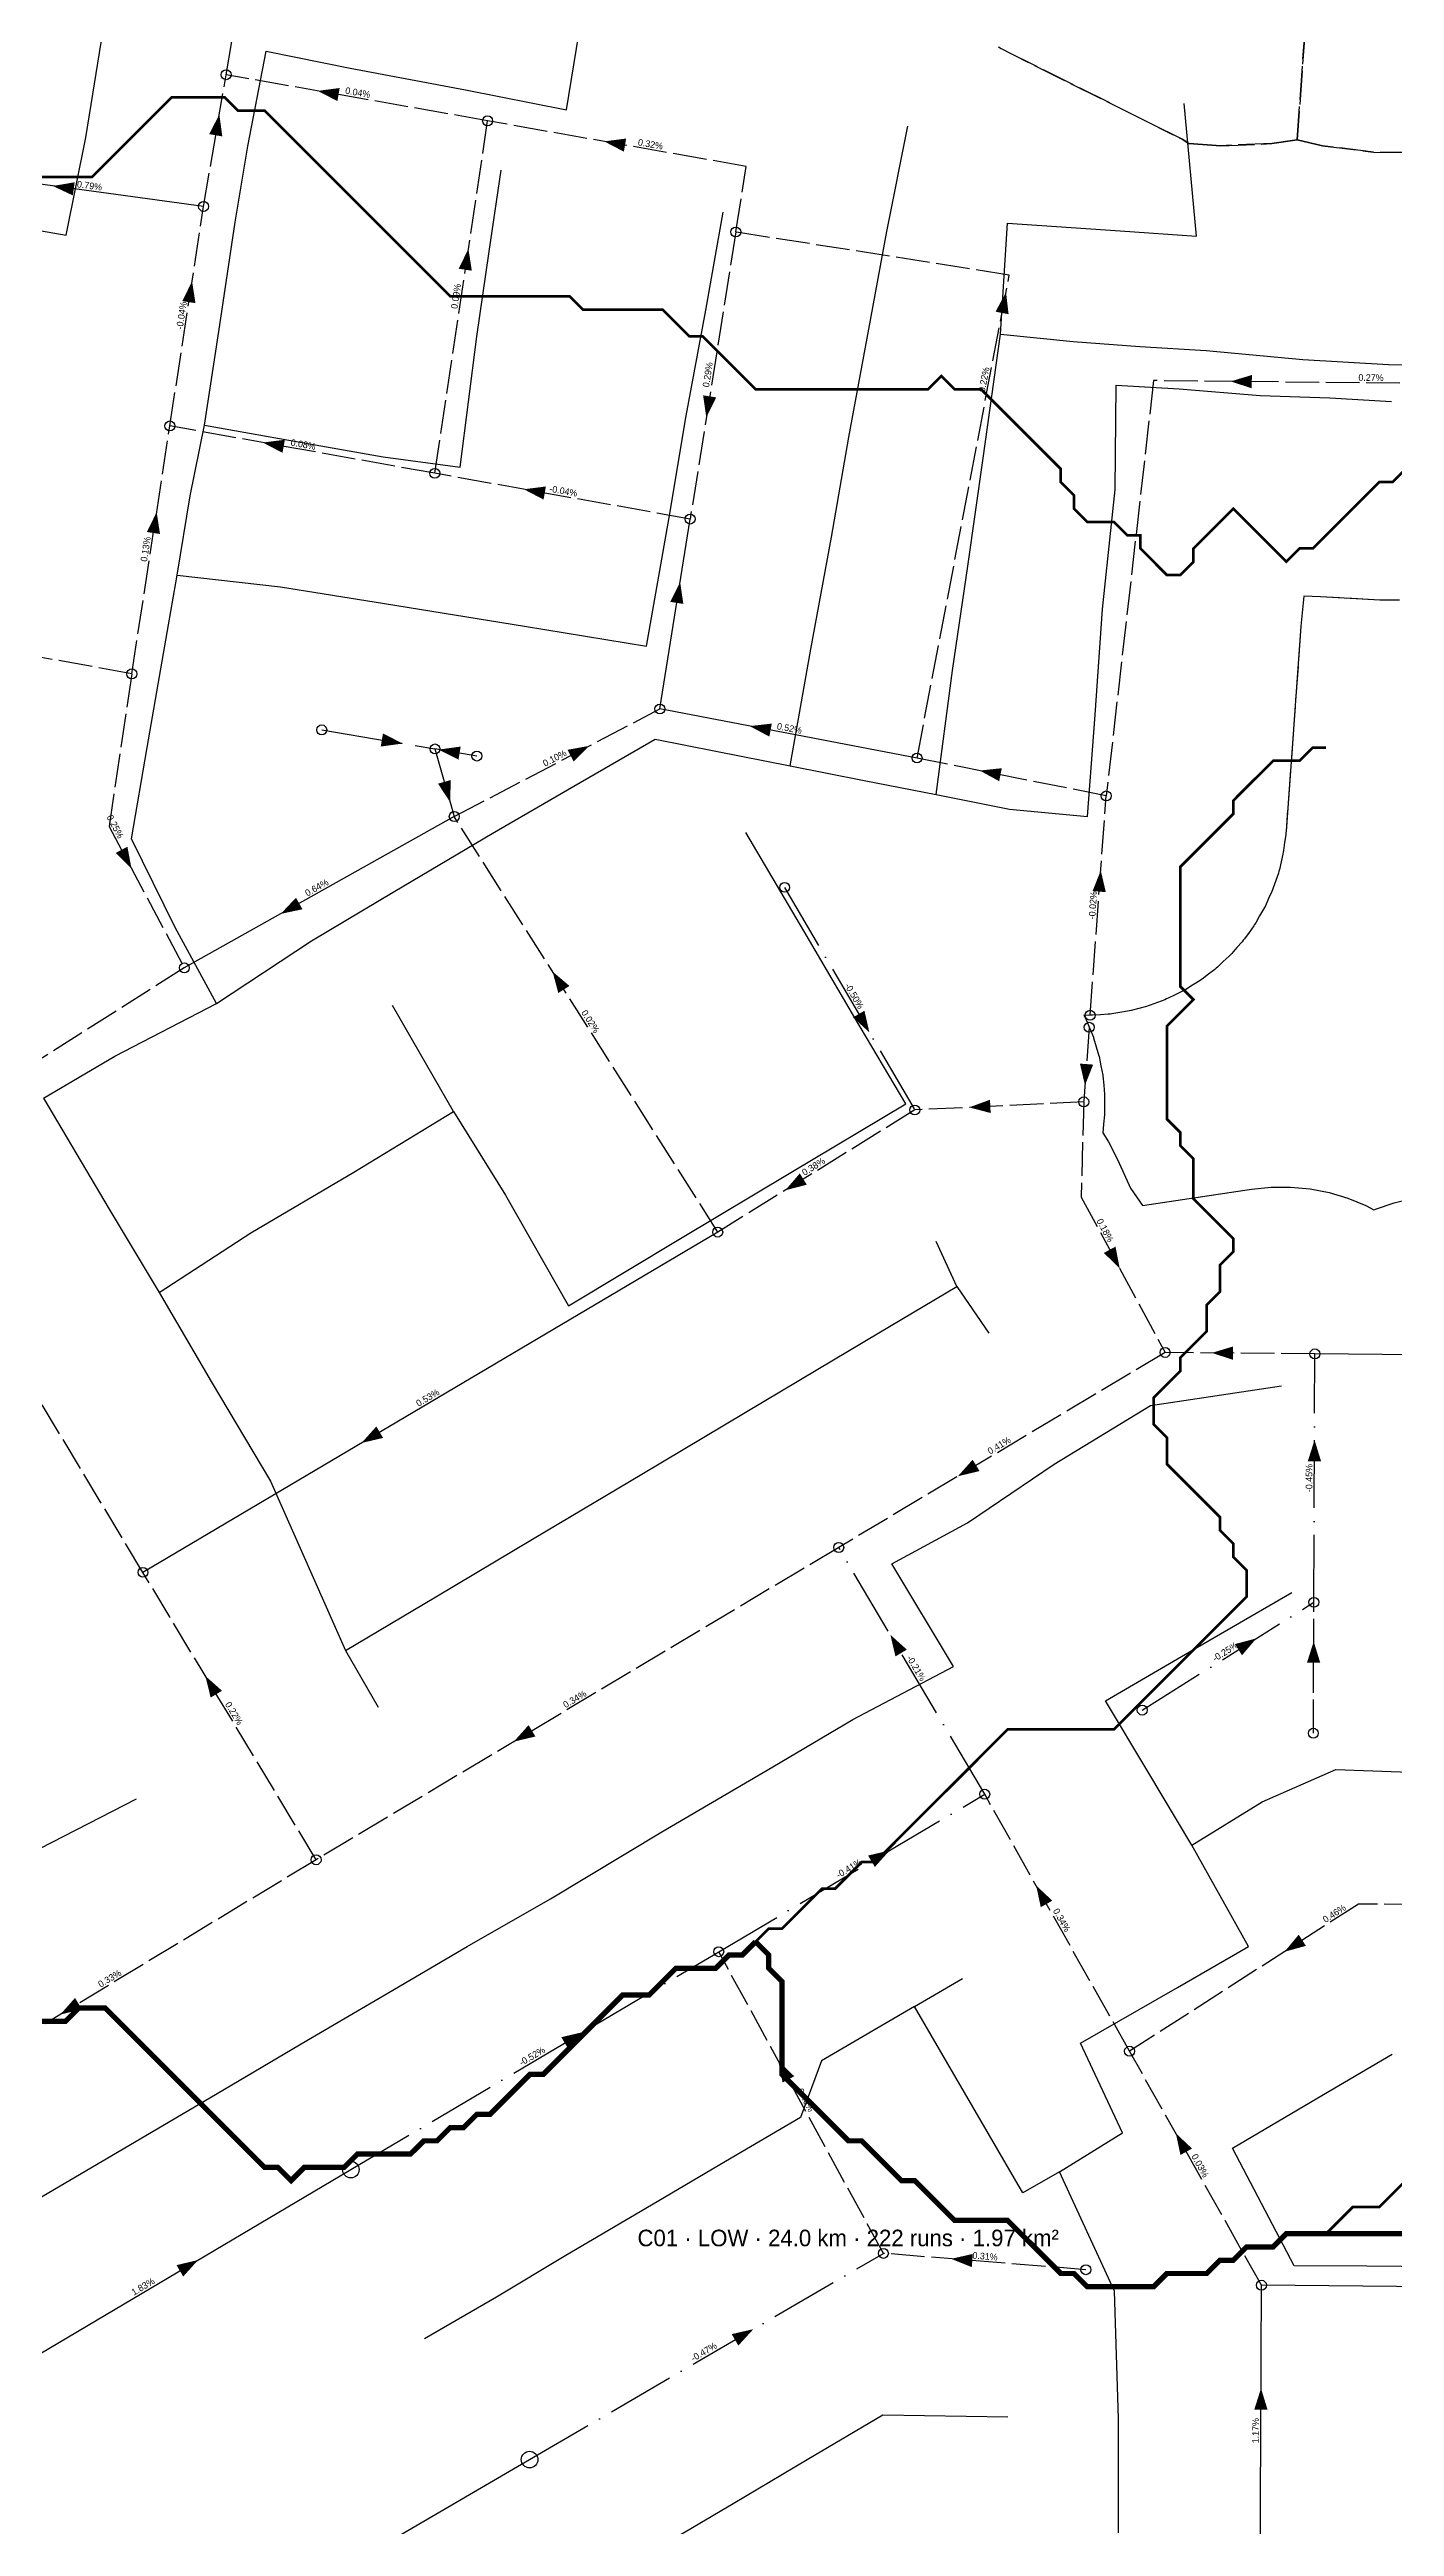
# Model space of a CAD drawing. Header units: metres. Extents: x 441395 to 476894, y 2561381 to 2578972.
# Drawn here: x 446318 to 446723, y 2566793 to 2567540 of the extents above; entities that cross this region are included whole.
import ezdxf
from ezdxf.enums import TextEntityAlignment as Align

# ---------------------------------------------------------------- set-up
doc = ezdxf.new("R2010")
doc.units = ezdxf.units.M
doc.header["$LTSCALE"] = 8
doc.linetypes.add('DASHDOT', pattern=[3.556, 2.54, -0.508, 0, -0.508])
doc.linetypes.add('DASHED', pattern=[1.524, 1.27, -0.254])
for name, color, linetype in [('A_ARROWS', 7, 'Continuous'), ('A_BUILT_2006', 252, 'Continuous'), ('A_CATCH_LABEL', 7, 'Continuous'), ('A_CATCHMENTS', 7, 'Continuous'), ('A_ENVELOPE', 3, 'Continuous'), ('A_GRADIENT', 8, 'Continuous'), ('A_JUNCTIONS', 8, 'Continuous'), ('A_RUNS', 7, 'Continuous'), ('A_STREAMS', 5, 'Continuous')]:
    doc.layers.add(name, color=color, linetype=linetype)

msp = doc.modelspace()

# ---------------------------------------------------------------- linework, layer by layer
at = {"layer": 'A_ARROWS', "color": 1}
for points in [[(446398.44, 2567527.25), (446405.09, 2567528.11), (446404.4, 2567524.17)], [(446368.8, 2567520.17), (446369.69, 2567513.52), (446365.74, 2567514.2)], [(446484.83, 2567512.01), (446491.48, 2567512.87), (446490.79, 2567508.93)], [(446318.56, 2567498.56), (446325.17, 2567499.68), (446324.63, 2567495.72)], [(446443.91, 2567479.64), (446444.94, 2567473.02), (446440.98, 2567473.61)], [(446360.58, 2567469.87), (446361.59, 2567463.24), (446357.63, 2567463.84)], [(446606.03, 2567466.56), (446606.8, 2567459.9), (446602.87, 2567460.65)], [(446673.75, 2567439.63), (446680.17, 2567441.56), (446680.12, 2567437.56)], [(446515.64, 2567428.8), (446514.68, 2567435.43), (446518.63, 2567434.8)], [(446381.9, 2567421.19), (446388.55, 2567422.03), (446387.84, 2567418.09)], [(446460.62, 2567407.1), (446467.28, 2567407.94), (446466.57, 2567404)], [(446349.9, 2567400.24), (446350.91, 2567393.61), (446346.95, 2567394.22)], [(446507.75, 2567379.16), (446508.72, 2567372.53), (446504.77, 2567373.15)], [(446528.74, 2567335.67), (446535.4, 2567336.44), (446534.65, 2567332.51)], [(446424.11, 2567330.42), (446417.47, 2567329.51), (446418.14, 2567333.45)], [(446434.94, 2567328.59), (446441.58, 2567329.5), (446440.92, 2567325.55)], [(446480.39, 2567329.72), (446475.65, 2567324.98), (446473.79, 2567328.53)], [(446598.09, 2567322.27), (446604.76, 2567322.97), (446603.97, 2567319.05)], [(446438.41, 2567312.71), (446434.73, 2567318.32), (446438.58, 2567319.41)], [(446342.32, 2567292.71), (446337.55, 2567297.42), (446341.08, 2567299.3)], [(446634.59, 2567292.15), (446636.12, 2567285.62), (446632.13, 2567285.91)], [(446387.31, 2567279.05), (446391.91, 2567283.93), (446393.87, 2567280.44)], [(446469.28, 2567261.65), (446474.39, 2567257.32), (446471.01, 2567255.18)], [(446564.83, 2567243.31), (446559.88, 2567247.82), (446563.33, 2567249.84)], [(446629.84, 2567227.35), (446628.31, 2567233.88), (446632.3, 2567233.59)], [(446594.9, 2567220.69), (446601.2, 2567222.99), (446601.39, 2567218.99)], [(446539.46, 2567195.69), (446543.84, 2567200.77), (446545.95, 2567197.37)], [(446640.32, 2567172.11), (446635.52, 2567176.79), (446639.04, 2567178.69)], [(446668.06, 2567146.64), (446674.48, 2567148.58), (446674.44, 2567144.58)], [(446411.65, 2567119.47), (446416.14, 2567124.45), (446418.18, 2567121.01)], [(446699.06, 2567120.37), (446701.03, 2567113.97), (446697.03, 2567113.98)], [(446591.51, 2567109.44), (446595.97, 2567114.44), (446598.03, 2567111.01)], [(446571.15, 2567061.64), (446576.13, 2567057.15), (446572.68, 2567055.12)], [(446681.54, 2567060.55), (446677.19, 2567055.45), (446675.06, 2567058.83)], [(446698.81, 2567059.63), (446700.78, 2567053.22), (446696.78, 2567053.24)], [(446364.59, 2567049.21), (446369.6, 2567044.76), (446366.18, 2567042.7)], [(446457.59, 2567029.4), (446462.05, 2567034.4), (446464.11, 2567030.96)], [(446570.96, 2566996.59), (446566.47, 2566991.61), (446564.43, 2566995.05)], [(446615.11, 2566986.03), (446619.99, 2566981.44), (446616.51, 2566979.47)], [(446689.99, 2566966.04), (446694.29, 2566971.18), (446696.45, 2566967.82)], [(446320.84, 2566947.1), (446325.28, 2566952.13), (446327.35, 2566948.71)], [(446478.46, 2566941.81), (446473.97, 2566936.82), (446471.93, 2566940.27)], [(446537.34, 2566933.17), (446542.16, 2566928.51), (446538.65, 2566926.6)], [(446657.23, 2566911.3), (446662.12, 2566906.7), (446658.63, 2566904.74)], [(446589.48, 2566873.43), (446596.02, 2566874.91), (446595.7, 2566870.92)], [(446362.4, 2566873.07), (446357.91, 2566868.09), (446355.88, 2566871.53)], [(446529.83, 2566852.22), (446525.31, 2566847.27), (446523.3, 2566850.72)], [(446682.92, 2566834.37), (446684.89, 2566827.96), (446680.89, 2566827.98)]]:
    msp.add_solid(points, dxfattribs=at)
at = {"layer": 'A_BUILT_2006', "color": 252}
for points in [[(446328.51, 2567513.15), (446334.23, 2567548.63)], [(446377.36, 2567510.59), (446382.93, 2567539.26)], [(446382.93, 2567539.26), (446408.24, 2567534.12)], [(446473.47, 2567521.49), (446477.25, 2567544.39)], [(446408.24, 2567534.12), (446443.04, 2567527.61)], [(446443.04, 2567527.61), (446473.47, 2567521.49)], [(446663.48, 2567483.44), (446659.7, 2567523.49)], [(446570.13, 2567484.8), (446576.46, 2567516.63)], [(446322.57, 2567483.77), (446328.51, 2567513.15)], [(446373.58, 2567487.68), (446377.36, 2567510.59)], [(446450.19, 2567478.84), (446453.78, 2567503.34)], [(446289.78, 2567489.44), (446322.57, 2567483.77)], [(446368.67, 2567454.73), (446373.58, 2567487.68)], [(446515.46, 2567461.14), (446520.68, 2567490.7)], [(446604.36, 2567453.84), (446606.43, 2567487.34)], [(446606.43, 2567487.34), (446640.47, 2567485.01)], [(446446.42, 2567453.16), (446450.19, 2567478.84)], [(446564.69, 2567455.34), (446570.13, 2567484.8)], [(446640.47, 2567485.01), (446663.48, 2567483.44)], [(446509.53, 2567429.28), (446515.46, 2567461.14)], [(446364.33, 2567426.41), (446368.67, 2567454.73)], [(446441.47, 2567413.73), (446446.42, 2567453.16)], [(446558.61, 2567422.86), (446564.69, 2567455.34)], [(446599.12, 2567416.48), (446604.36, 2567453.84)], [(446604.36, 2567453.84), (446626.25, 2567451.64)], [(446626.25, 2567451.64), (446646.36, 2567450.17)], [(446646.36, 2567450.17), (446666.37, 2567448.94)], [(446666.37, 2567448.94), (446695.53, 2567446.23)], [(446695.53, 2567446.23), (446721.36, 2567444.72)], [(446721.36, 2567444.72), (446743.27, 2567444.29)], [(446638.89, 2567406.99), (446639.27, 2567438.5)], [(446639.27, 2567438.5), (446658.23, 2567437.36)], [(446658.23, 2567437.36), (446682.7, 2567435.41)], [(446682.7, 2567435.41), (446703.72, 2567434.65)], [(446703.72, 2567434.65), (446722.25, 2567433.57)], [(446359.98, 2567405.13), (446364.33, 2567426.41)], [(446364.33, 2567426.41), (446395.98, 2567420.79)], [(446504.44, 2567398.57), (446509.53, 2567429.28)], [(446395.98, 2567420.79), (446418.16, 2567416.86)], [(446553.41, 2567392.69), (446558.61, 2567422.86)], [(446418.16, 2567416.86), (446441.47, 2567413.73)], [(446594.46, 2567383.91), (446599.12, 2567416.48)], [(446356.04, 2567381.22), (446359.98, 2567405.13)], [(446635.16, 2567370.99), (446638.89, 2567406.99)], [(446497.61, 2567359.83), (446504.44, 2567398.57)], [(446547.12, 2567358.83), (446553.41, 2567392.69)], [(446351.57, 2567355.29), (446356.04, 2567381.22)], [(446356.04, 2567381.22), (446387.26, 2567377.7)], [(446589.93, 2567352.48), (446594.46, 2567383.91)], [(446387.26, 2567377.7), (446418.59, 2567372.63)], [(446418.59, 2567372.63), (446460.84, 2567365.79)], [(446632.89, 2567339.1), (446635.16, 2567370.99)], [(446460.84, 2567365.79), (446497.61, 2567359.83)], [(446540.93, 2567323.69), (446547.12, 2567358.83)], [(446347.06, 2567329.19), (446351.57, 2567355.29)], [(446584.99, 2567315.07), (446589.93, 2567352.48)], [(446630.63, 2567308.44), (446632.89, 2567339.1)], [(446342.32, 2567301.7), (446347.06, 2567329.19)], [(446475.67, 2567317.52), (446500.19, 2567331.74)], [(446500.19, 2567331.74), (446518.47, 2567328.13)], [(446518.47, 2567328.13), (446540.93, 2567323.69)], [(446540.93, 2567323.69), (446563.29, 2567319.27)], [(446451.08, 2567303.25), (446475.67, 2567317.52)], [(446563.29, 2567319.27), (446584.99, 2567315.07)], [(446584.99, 2567315.07), (446607.07, 2567310.62)], [(446607.07, 2567310.62), (446630.63, 2567308.44)], [(446355.51, 2567274.91), (446342.32, 2567301.7)], [(446421.69, 2567285.92), (446451.08, 2567303.25)], [(446545.01, 2567273.98), (446527.57, 2567303.55)], [(446396.62, 2567270.95), (446421.69, 2567285.92)], [(446367.98, 2567252.03), (446355.51, 2567274.91)], [(446367.98, 2567252.03), (446396.62, 2567270.95)], [(446560.42, 2567247.72), (446545.01, 2567273.98)], [(446337.26, 2567236.1), (446367.98, 2567252.03)], [(446439.42, 2567219.43), (446421.05, 2567251.44)], [(446575.83, 2567221.72), (446560.42, 2567247.72)], [(446315.81, 2567223.43), (446337.26, 2567236.1)], [(446315.81, 2567223.43), (446335.58, 2567190.04)], [(446409.33, 2567201.1), (446439.42, 2567219.43)], [(446439.42, 2567219.43), (446455.05, 2567194.24)], [(446541.11, 2567201.01), (446575.83, 2567221.72)], [(446378.34, 2567182.86), (446409.33, 2567201.1)], [(446507.86, 2567181.18), (446541.11, 2567201.01)], [(446335.58, 2567190.04), (446350.7, 2567164.88)], [(446455.05, 2567194.24), (446474.07, 2567160.88)], [(446350.7, 2567164.88), (446378.34, 2567182.86)], [(446474.07, 2567160.88), (446507.86, 2567181.18)], [(446591.16, 2567166.64), (446584.99, 2567180.28)], [(446350.7, 2567164.88), (446366.38, 2567138.05)], [(446567.68, 2567152.66), (446591.16, 2567166.64)], [(446591.16, 2567166.64), (446600.81, 2567152.64)], [(446549.32, 2567141.73), (446567.68, 2567152.66)], [(446366.38, 2567138.05), (446384.22, 2567107.97)], [(446527.39, 2567128.67), (446549.32, 2567141.73)], [(446649.64, 2567130.74), (446689.1, 2567136.73)], [(446496.23, 2567110.12), (446527.39, 2567128.67)], [(446620.54, 2567113.05), (446649.64, 2567130.74)], [(446594.45, 2567095.41), (446620.54, 2567113.05)], [(446384.22, 2567107.97), (446406.84, 2567056.89)], [(446463.7, 2567090.74), (446496.23, 2567110.12)], [(446434.06, 2567073.1), (446463.7, 2567090.74)], [(446571.64, 2567083.01), (446594.45, 2567095.41)], [(446590.2, 2567052.06), (446571.64, 2567083.01)], [(446406.84, 2567056.89), (446434.06, 2567073.1)], [(446663.73, 2567057.87), (446692.19, 2567074.43)], [(446406.84, 2567056.89), (446416.73, 2567039.76)], [(446636.03, 2567041.76), (446663.73, 2567057.87)], [(446559.83, 2567036.05), (446590.2, 2567052.06)], [(446648.78, 2567020.45), (446636.03, 2567041.76)], [(446535.67, 2567021.84), (446559.83, 2567036.05)], [(446502.26, 2567002.19), (446535.67, 2567021.84)], [(446662.09, 2566998.23), (446648.78, 2567020.45)], [(446683.3, 2567011.27), (446705.53, 2567020.99)], [(446705.53, 2567020.99), (446738.89, 2567019.8)], [(446311.15, 2566995.35), (446343.79, 2567012.15)], [(446662.09, 2566998.23), (446683.3, 2567011.27)], [(446468.67, 2566982), (446502.26, 2567002.19)], [(446679.19, 2566967.67), (446662.09, 2566998.23)], [(446443.54, 2566967.66), (446468.67, 2566982)], [(446419.94, 2566953.79), (446443.54, 2566967.66)], [(446657.73, 2566955.27), (446679.19, 2566967.67)], [(446578.45, 2566949.52), (446592.91, 2566957.95)], [(446395.22, 2566939.25), (446419.94, 2566953.79)], [(446578.45, 2566949.52), (446550.34, 2566933.13)], [(446596.01, 2566919.28), (446578.45, 2566949.52)], [(446628.51, 2566938.49), (446657.73, 2566955.27)], [(446368.14, 2566923.33), (446395.22, 2566939.25)], [(446550.34, 2566933.13), (446544.07, 2566916.05)], [(446641.16, 2566911.4), (446628.51, 2566938.49)], [(446701.74, 2566922.99), (446722.51, 2566935.2)], [(446343.19, 2566908.66), (446368.14, 2566923.33)], [(446611.08, 2566893.33), (446596.01, 2566919.28)], [(446674.34, 2566906.79), (446701.74, 2566922.99)], [(446544.07, 2566916.05), (446521.44, 2566902.74)], [(446622.13, 2566899.67), (446641.16, 2566911.4)], [(446313.94, 2566891.46), (446343.19, 2566908.66)], [(446692.96, 2566871.28), (446674.34, 2566906.79)], [(446521.44, 2566902.74), (446499.16, 2566889.63)], [(446622.13, 2566899.67), (446611.08, 2566893.33)], [(446638.69, 2566863.7), (446622.13, 2566899.67)], [(446499.16, 2566889.63), (446473.31, 2566874.43)], [(446473.31, 2566874.43), (446452.38, 2566861.91)], [(446714.79, 2566871.21), (446692.96, 2566871.28)], [(446735.52, 2566871), (446714.79, 2566871.21)], [(446452.38, 2566861.91), (446430.68, 2566849.34)], [(446639.94, 2566825.27), (446638.69, 2566863.7)], [(446546.04, 2566812.89), (446568.91, 2566826.41)], [(446568.91, 2566826.41), (446606.53, 2566825.81)], [(446639.94, 2566790.79), (446639.94, 2566825.27)], [(446523.71, 2566799.67), (446546.04, 2566812.89)], [(446495.29, 2566782.86), (446523.71, 2566799.67)]]:
    msp.add_lwpolyline(points, dxfattribs=at)
at = {"layer": 'A_CATCHMENTS', "color": 2, "linetype": 'DASHED'}
msp.add_lwpolyline([(446729.08, 2567508.67), (446716.8, 2567508.81), (446701.49, 2567510.67), (446693.82, 2567512.45), (446697.94, 2567569.73), (446697.95, 2567569.72), (446702.29, 2567565.75), (446706.23, 2567561.37), (446709.09, 2567557.48), (446710.12, 2567559.73), (446713.1, 2567564.8), (446716.56, 2567569.57), (446720.48, 2567573.97), (446724.8, 2567577.96)], dxfattribs=at)
at = {"layer": 'A_CATCHMENTS', "color": 3, "linetype": 'DASHED'}
msp.add_lwpolyline([(446697.94, 2567569.73), (446693.82, 2567512.45), (446693.82, 2567512.45), (446686.17, 2567511.33), (446670.83, 2567510.72), (446661.12, 2567511.38), (446659.1, 2567512.69), (446603.71, 2567540.39)], dxfattribs=at)
at = {"layer": 'A_CATCHMENTS', "color": 1, "linetype": 'DASHED'}
for points in [[(446603.71, 2567540.39), (446659.1, 2567512.69), (446661.12, 2567511.38), (446670.83, 2567510.72), (446686.17, 2567511.33), (446693.82, 2567512.45), (446701.49, 2567510.67), (446716.8, 2567508.81), (446729.08, 2567508.67)], [(446724.65, 2567373.62), (446718.76, 2567373.67), (446700.88, 2567374.71), (446695.88, 2567374.89), (446694.94, 2567365.77), (446692.74, 2567334.85), (446692.73, 2567334.77), (446692.73, 2567334.69), (446690.47, 2567304.03), (446690.4, 2567303.47), (446690.38, 2567302.91), (446690.04, 2567300.55), (446689.75, 2567298.18), (446689.63, 2567297.63), (446689.55, 2567297.08), (446688.98, 2567294.76), (446688.46, 2567292.44), (446688.28, 2567291.9), (446688.15, 2567291.36), (446687.36, 2567289.11), (446686.61, 2567286.85), (446686.38, 2567286.33), (446686.2, 2567285.8), (446685.19, 2567283.64), (446684.23, 2567281.46), (446683.95, 2567280.97), (446683.71, 2567280.46), (446682.5, 2567278.41), (446681.32, 2567276.34), (446681, 2567275.88), (446680.71, 2567275.4), (446679.31, 2567273.47), (446677.93, 2567271.52), (446677.57, 2567271.1), (446677.23, 2567270.65), (446675.64, 2567268.87), (446674.09, 2567267.07), (446673.68, 2567266.68), (446673.31, 2567266.26), (446671.55, 2567264.65), (446669.82, 2567263.01), (446669.38, 2567262.66), (446668.97, 2567262.28), (446667.06, 2567260.85), (446665.18, 2567259.38), (446664.71, 2567259.08), (446664.26, 2567258.74), (446662.22, 2567257.51), (446660.21, 2567256.23), (446659.71, 2567255.98), (446659.23, 2567255.69), (446657.08, 2567254.66), (446654.95, 2567253.59), (446654.42, 2567253.38), (446653.92, 2567253.14), (446651.68, 2567252.32), (446649.45, 2567251.47), (446648.91, 2567251.32), (446648.38, 2567251.12), (446646.08, 2567250.53), (446643.78, 2567249.9), (446643.23, 2567249.8), (446642.68, 2567249.66), (446640.33, 2567249.3), (446637.98, 2567248.89), (446637.42, 2567248.85), (446636.86, 2567248.76), (446634.48, 2567248.63), (446632.11, 2567248.46), (446631.54, 2567248.47), (446630.98, 2567248.44), (446629.46, 2567248.5), (446630.12, 2567247.27), (446630.16, 2567247.18), (446630.2, 2567247.1), (446631.28, 2567244.46), (446632.36, 2567241.82), (446632.39, 2567241.74), (446632.42, 2567241.65), (446633.24, 2567238.92), (446634.06, 2567236.19), (446634.08, 2567236.1), (446634.11, 2567236.01), (446634.65, 2567233.21), (446635.2, 2567230.41), (446635.21, 2567230.32), (446635.22, 2567230.23), (446635.49, 2567227.39), (446635.76, 2567224.55), (446635.76, 2567224.46), (446635.77, 2567224.36), (446635.76, 2567221.51), (446635.75, 2567218.66), (446635.74, 2567218.57), (446635.74, 2567218.48), (446635.45, 2567215.64), (446635.19, 2567213.02), (446636.97, 2567210.25), (446639.66, 2567205.01), (446643.61, 2567196.28), (446647.21, 2567191.06), (446680.1, 2567196.05), (446685.95, 2567196.65), (446691.84, 2567196.67), (446697.7, 2567196.11), (446703.48, 2567194.98), (446709.12, 2567193.29), (446714.57, 2567191.06), (446716.99, 2567189.78), (446717.49, 2567190.01), (446723.05, 2567191.94), (446728.78, 2567193.32)]]:
    msp.add_lwpolyline(points, dxfattribs=at)
at = {"layer": 'A_ENVELOPE', "color": 3}
msp.add_lwpolyline([(446724.65, 2567373.62), (446718.76, 2567373.67), (446700.88, 2567374.71), (446695.88, 2567374.89), (446694.94, 2567365.77), (446692.74, 2567334.85), (446692.73, 2567334.77), (446692.73, 2567334.69), (446690.47, 2567304.03), (446690.4, 2567303.47), (446690.38, 2567302.91), (446690.04, 2567300.55), (446689.75, 2567298.18), (446689.63, 2567297.63), (446689.55, 2567297.08), (446688.98, 2567294.76), (446688.46, 2567292.44), (446688.28, 2567291.9), (446688.15, 2567291.36), (446687.36, 2567289.11), (446686.61, 2567286.85), (446686.38, 2567286.33), (446686.2, 2567285.8), (446685.19, 2567283.64), (446684.23, 2567281.46), (446683.95, 2567280.97), (446683.71, 2567280.46), (446682.5, 2567278.41), (446681.32, 2567276.34), (446681, 2567275.88), (446680.71, 2567275.4), (446679.31, 2567273.47), (446677.93, 2567271.52), (446677.57, 2567271.1), (446677.23, 2567270.65), (446675.64, 2567268.87), (446674.09, 2567267.07), (446673.68, 2567266.68), (446673.31, 2567266.26), (446671.55, 2567264.65), (446669.82, 2567263.01), (446669.38, 2567262.66), (446668.97, 2567262.28), (446667.06, 2567260.85), (446665.18, 2567259.38), (446664.71, 2567259.08), (446664.26, 2567258.74), (446662.22, 2567257.51), (446660.21, 2567256.23), (446659.71, 2567255.98), (446659.23, 2567255.69), (446657.08, 2567254.66), (446654.95, 2567253.59), (446654.42, 2567253.38), (446653.92, 2567253.14), (446651.68, 2567252.32), (446649.45, 2567251.47), (446648.91, 2567251.32), (446648.38, 2567251.12), (446646.08, 2567250.53), (446643.78, 2567249.9), (446643.23, 2567249.8), (446642.68, 2567249.66), (446640.33, 2567249.3), (446637.98, 2567248.89), (446637.42, 2567248.85), (446636.86, 2567248.76), (446634.48, 2567248.63), (446632.11, 2567248.46), (446631.54, 2567248.47), (446630.98, 2567248.44), (446629.46, 2567248.5), (446630.12, 2567247.27), (446630.16, 2567247.18), (446630.2, 2567247.1), (446631.28, 2567244.46), (446632.36, 2567241.82), (446632.39, 2567241.74), (446632.42, 2567241.65), (446633.24, 2567238.92), (446634.06, 2567236.19), (446634.08, 2567236.1), (446634.11, 2567236.01), (446634.65, 2567233.21), (446635.2, 2567230.41), (446635.21, 2567230.32), (446635.22, 2567230.23), (446635.49, 2567227.39), (446635.76, 2567224.55), (446635.76, 2567224.46), (446635.77, 2567224.36), (446635.76, 2567221.51), (446635.75, 2567218.66), (446635.74, 2567218.57), (446635.74, 2567218.48), (446635.45, 2567215.64), (446635.19, 2567213.02), (446636.97, 2567210.25), (446639.66, 2567205.01), (446643.61, 2567196.28), (446647.21, 2567191.06), (446680.1, 2567196.05), (446685.95, 2567196.65), (446691.84, 2567196.67), (446697.7, 2567196.11), (446703.48, 2567194.98), (446709.12, 2567193.29), (446714.57, 2567191.06), (446716.99, 2567189.78), (446717.49, 2567190.01), (446723.05, 2567191.94), (446728.78, 2567193.32)], dxfattribs=at)
at = {"layer": 'A_JUNCTIONS'}
for centre in [(446370.84, 2567532.12), (446449.69, 2567518.21), (446364.04, 2567492.39), (446524.54, 2567484.69), (446353.88, 2567426.2), (446433.76, 2567411.91), (446510.76, 2567398.12), (446342.41, 2567351.42), (446501.65, 2567340.84), (446399.68, 2567334.54), (446433.83, 2567328.78), (446446.47, 2567326.64), (446579.2, 2567326.05), (446636.24, 2567314.62), (446439.64, 2567308.41), (446539.27, 2567287.05), (446358.24, 2567262.75), (446631.39, 2567248.46), (446631.12, 2567244.84), (446578.51, 2567219.9), (446629.47, 2567222.34), (446519.09, 2567183.07), (446653.99, 2567146.78), (446699.17, 2567146.34), (446555.58, 2567087.96), (446345.77, 2567080.46), (446698.86, 2567071.42), (446647.1, 2567038.91), (446698.7, 2567031.94), (446599.6, 2567013.55), (446397.98, 2566993.77), (446519.39, 2566966.05), (446643.28, 2566936.04), (446569.05, 2566875.08), (446630.1, 2566870.15), (446683.06, 2566865.47)]:
    msp.add_circle(centre, 1.5, dxfattribs=at)
at = {"layer": 'A_JUNCTIONS', "color": 30}
for centre in [(446408.46, 2566900.34), (446462.36, 2566812.89)]:
    msp.add_circle(centre, 2.5, dxfattribs=at)
at = {"layer": 'A_RUNS', "color": 1, "linetype": 'DASHED'}
for points in [[(446370.84, 2567532.12), (446382.98, 2567602.97)], [(446364.04, 2567492.39), (446370.84, 2567532.12)], [(446449.69, 2567518.21), (446370.84, 2567532.12)], [(446433.76, 2567411.91), (446449.69, 2567518.21)], [(446524.54, 2567484.69), (446527.68, 2567504.45), (446449.69, 2567518.21)], [(446353.88, 2567426.2), (446364.04, 2567492.39)], [(446524.54, 2567484.69), (446510.76, 2567398.12)], [(446579.2, 2567326.05), (446607.01, 2567471.68), (446524.54, 2567484.69)], [(446907.67, 2567437.15), (446650.52, 2567439.87), (446636.24, 2567314.62)], [(446342.41, 2567351.42), (446353.88, 2567426.2)], [(446433.76, 2567411.91), (446353.88, 2567426.2)], [(446510.76, 2567398.12), (446433.76, 2567411.91)], [(446342.41, 2567351.42), (446265.92, 2567365.37)], [(446342.41, 2567351.42), (446335.55, 2567305.44), (446358.24, 2567262.75)], [(446439.64, 2567308.41), (446501.65, 2567340.84)], [(446433.83, 2567328.78), (446439.64, 2567308.41)], [(446636.24, 2567314.62), (446579.2, 2567326.05)], [(446631.39, 2567248.46), (446636.24, 2567314.62)], [(446519.09, 2567183.07), (446439.64, 2567308.41)], [(446358.24, 2567262.75), (446269.76, 2567206.64)], [(446631.12, 2567244.84), (446629.47, 2567222.34)], [(446578.51, 2567219.9), (446519.09, 2567183.07)], [(446629.47, 2567222.34), (446578.51, 2567219.9)], [(446629.47, 2567222.34), (446628.69, 2567193.66), (446653.99, 2567146.78)], [(446345.77, 2567080.46), (446269.76, 2567206.64)], [(446653.99, 2567146.78), (446555.58, 2567087.96)], [(446699.17, 2567146.34), (446653.99, 2567146.78)], [(446555.58, 2567087.96), (446397.98, 2566993.77)], [(446397.98, 2566993.77), (446345.77, 2567080.46)], [(446698.7, 2567031.94), (446698.86, 2567071.42)], [(446643.28, 2566936.04), (446599.6, 2567013.55)], [(446397.98, 2566993.77), (446275.11, 2566919.44)], [(446779.03, 2566979.92), (446712.36, 2566980.41), (446643.28, 2566936.04)], [(446569.05, 2566875.08), (446519.39, 2566966.05)], [(446683.06, 2566865.47), (446643.28, 2566936.04)], [(446630.1, 2566870.15), (446569.05, 2566875.08)]]:
    msp.add_lwpolyline(points, dxfattribs=at)
at = {"layer": 'A_RUNS', "color": 1}
for points in [[(446364.04, 2567492.39), (446294.84, 2567501.78)], [(446501.65, 2567340.84), (446510.76, 2567398.12)], [(446579.2, 2567326.05), (446501.65, 2567340.84)], [(446446.47, 2567326.64), (446433.83, 2567328.78)], [(446439.64, 2567308.41), (446358.24, 2567262.75)], [(446519.09, 2567183.07), (446345.77, 2567080.46)], [(446780.5, 2567145.54), (446699.17, 2567146.34)], [(446284.72, 2566827.06), (446408.46, 2566900.34)], [(446682.65, 2566777.73), (446683.06, 2566865.47)], [(446876.37, 2566863.6), (446683.06, 2566865.47)], [(446270.31, 2566700.94), (446462.36, 2566812.89)]]:
    msp.add_lwpolyline(points, dxfattribs=at)
at = {"layer": 'A_RUNS', "color": 1, "linetype": 'DASHDOT'}
for points in [[(446399.68, 2567334.54), (446433.83, 2567328.78)], [(446539.27, 2567287.05), (446578.51, 2567219.9)], [(446698.86, 2567071.42), (446699.17, 2567146.34)], [(446599.6, 2567013.55), (446555.58, 2567087.96)], [(446647.1, 2567038.91), (446698.86, 2567071.42)], [(446519.39, 2566966.05), (446599.6, 2567013.55)], [(446408.46, 2566900.34), (446519.39, 2566966.05)], [(446462.36, 2566812.89), (446569.05, 2566875.08)]]:
    msp.add_lwpolyline(points, dxfattribs=at)
at = {"layer": 'A_STREAMS', "color": 5}
for points, const_width in [([(446726.58, 2567413.25), (446722.57, 2567409.25), (446718.57, 2567409.25), (446714.57, 2567405.25), (446710.57, 2567401.24), (446706.57, 2567397.24), (446702.56, 2567393.24), (446698.56, 2567389.24), (446694.56, 2567389.24), (446690.56, 2567385.24), (446686.56, 2567389.24), (446682.56, 2567393.24), (446678.55, 2567397.24), (446674.55, 2567401.24), (446670.55, 2567397.24), (446666.55, 2567393.24), (446662.55, 2567389.24), (446662.55, 2567385.24), (446658.55, 2567381.23), (446654.54, 2567381.23), (446650.54, 2567385.24), (446646.54, 2567389.24), (446646.54, 2567393.24), (446642.54, 2567393.24), (446638.54, 2567397.24), (446634.53, 2567397.24), (446630.53, 2567397.24), (446626.53, 2567401.24), (446626.53, 2567405.25), (446622.53, 2567409.25), (446622.53, 2567413.25), (446618.53, 2567417.25), (446614.53, 2567421.25), (446610.52, 2567425.25), (446606.52, 2567429.26), (446602.52, 2567433.26), (446598.52, 2567437.26), (446594.52, 2567437.26), (446590.52, 2567437.26), (446586.51, 2567441.26), (446582.51, 2567437.26), (446578.51, 2567437.26), (446574.51, 2567437.26), (446570.51, 2567437.26), (446566.51, 2567437.26), (446562.5, 2567437.26), (446558.5, 2567437.26), (446554.5, 2567437.26), (446550.5, 2567437.26), (446546.5, 2567437.26), (446542.49, 2567437.26), (446538.49, 2567437.26), (446534.49, 2567437.26), (446530.49, 2567437.26), (446526.49, 2567441.26), (446522.49, 2567445.26), (446518.48, 2567449.26), (446514.48, 2567453.27), (446510.48, 2567453.27), (446506.48, 2567457.27), (446502.48, 2567461.27), (446498.48, 2567461.27), (446494.47, 2567461.27), (446490.47, 2567461.27), (446486.47, 2567461.27), (446482.47, 2567461.27), (446478.47, 2567461.27), (446474.47, 2567465.27), (446470.46, 2567465.27), (446466.46, 2567465.27), (446462.46, 2567465.27), (446458.46, 2567465.27), (446454.46, 2567465.27), (446450.45, 2567465.27), (446446.45, 2567465.27), (446442.45, 2567465.27), (446438.45, 2567465.27), (446434.45, 2567469.27), (446430.45, 2567473.28), (446426.44, 2567477.28), (446422.44, 2567481.28), (446418.44, 2567485.28), (446414.44, 2567489.28), (446410.44, 2567493.28), (446406.44, 2567497.29), (446402.43, 2567501.29), (446398.43, 2567505.29), (446394.43, 2567509.29), (446390.43, 2567513.29), (446386.43, 2567517.3), (446382.42, 2567521.3), (446378.42, 2567521.3), (446374.42, 2567521.3), (446370.42, 2567525.3), (446366.42, 2567525.3), (446362.42, 2567525.3), (446358.41, 2567525.3), (446354.41, 2567525.3), (446350.41, 2567521.3), (446346.41, 2567517.3), (446342.41, 2567513.29), (446338.41, 2567509.29), (446334.4, 2567505.29), (446330.4, 2567501.29), (446326.4, 2567501.29), (446322.4, 2567501.29), (446318.4, 2567501.29), (446314.4, 2567501.29)], 0.8), ([(446702.56, 2567329.21), (446698.56, 2567329.21), (446694.56, 2567325.21), (446690.56, 2567325.21), (446686.56, 2567325.21), (446682.56, 2567321.21), (446678.55, 2567317.21), (446674.55, 2567313.2), (446674.55, 2567309.2), (446670.55, 2567305.2), (446666.55, 2567301.2), (446662.55, 2567297.2), (446658.55, 2567293.2), (446658.55, 2567289.19), (446658.55, 2567285.19), (446658.55, 2567281.19), (446658.55, 2567277.19), (446658.55, 2567273.19), (446658.55, 2567269.18), (446658.55, 2567265.18), (446658.55, 2567261.18), (446658.55, 2567257.18), (446662.55, 2567253.18), (446658.55, 2567249.18), (446654.54, 2567245.17), (446654.54, 2567241.17), (446654.54, 2567237.17), (446654.54, 2567233.17), (446654.54, 2567229.17), (446654.54, 2567225.17), (446654.54, 2567221.16), (446654.54, 2567217.16), (446658.55, 2567213.16), (446658.55, 2567209.16), (446662.55, 2567205.16), (446662.55, 2567201.15), (446662.55, 2567197.15), (446662.55, 2567193.15), (446666.55, 2567189.15), (446670.55, 2567185.15), (446674.55, 2567181.15), (446674.55, 2567177.14), (446670.55, 2567173.14), (446670.55, 2567169.14), (446670.55, 2567165.14), (446666.55, 2567161.14), (446666.55, 2567157.13), (446666.55, 2567153.13), (446662.55, 2567149.13), (446658.55, 2567145.13), (446658.55, 2567141.13), (446654.54, 2567137.13), (446650.54, 2567133.12), (446650.54, 2567129.12), (446650.54, 2567125.12), (446654.54, 2567121.12), (446654.54, 2567117.12), (446654.54, 2567113.12), (446658.55, 2567109.11), (446662.55, 2567105.11), (446666.55, 2567101.11), (446670.55, 2567097.11), (446670.55, 2567093.11), (446674.55, 2567089.1), (446674.55, 2567085.1), (446678.55, 2567081.1), (446678.55, 2567077.1), (446678.55, 2567073.1), (446674.55, 2567069.1), (446670.55, 2567065.09), (446666.55, 2567061.09), (446662.55, 2567057.09), (446658.55, 2567053.09), (446654.54, 2567049.09), (446650.54, 2567045.08), (446646.54, 2567041.08), (446642.54, 2567037.08), (446638.54, 2567033.08), (446634.53, 2567033.08), (446630.53, 2567033.08), (446626.53, 2567033.08), (446622.53, 2567033.08), (446618.53, 2567033.08), (446614.53, 2567033.08), (446610.52, 2567033.08), (446606.52, 2567033.08), (446602.52, 2567029.08), (446598.52, 2567025.08), (446594.52, 2567021.07), (446590.52, 2567017.07), (446586.51, 2567013.07), (446582.51, 2567009.07), (446578.51, 2567005.07), (446574.51, 2567001.07), (446570.51, 2566997.06), (446566.51, 2566993.06), (446562.5, 2566993.06), (446558.5, 2566989.06), (446554.5, 2566985.06), (446550.5, 2566985.06), (446546.5, 2566981.06), (446542.49, 2566977.05), (446538.49, 2566973.05), (446534.49, 2566973.05), (446530.49, 2566969.05)], 0.8), ([(446530.49, 2566969.05), (446526.49, 2566965.05), (446522.49, 2566965.05), (446518.48, 2566961.05), (446514.48, 2566961.05), (446510.48, 2566961.05), (446506.48, 2566961.05), (446502.48, 2566957.05), (446498.48, 2566953.04), (446494.47, 2566953.04), (446490.47, 2566953.04), (446486.47, 2566949.04), (446482.47, 2566945.04), (446478.47, 2566941.04), (446474.47, 2566937.04), (446470.46, 2566933.03), (446466.46, 2566929.03), (446462.46, 2566929.03), (446458.46, 2566925.03), (446454.46, 2566921.03), (446450.45, 2566917.03), (446446.45, 2566917.03), (446442.45, 2566913.03), (446438.45, 2566913.03), (446434.45, 2566909.02), (446430.45, 2566909.02), (446426.44, 2566905.02), (446422.44, 2566905.02), (446418.44, 2566905.02), (446414.44, 2566905.02), (446410.44, 2566905.02), (446406.44, 2566901.02), (446402.43, 2566901.02), (446398.43, 2566901.02), (446394.43, 2566901.02), (446390.43, 2566897.02), (446386.43, 2566901.02), (446382.42, 2566901.02), (446378.42, 2566905.02), (446374.42, 2566909.02), (446370.42, 2566913.03), (446366.42, 2566917.03), (446362.42, 2566921.03), (446358.41, 2566925.03), (446354.41, 2566929.03), (446350.41, 2566933.03), (446346.41, 2566937.04), (446342.41, 2566941.04), (446338.41, 2566945.04), (446334.4, 2566949.04), (446330.4, 2566949.04), (446326.4, 2566949.04), (446322.4, 2566945.04), (446318.4, 2566945.04), (446314.4, 2566945.04)], 1.6), ([(446702.56, 2566881.01), (446698.56, 2566881.01), (446694.56, 2566881.01), (446690.56, 2566881.01), (446686.56, 2566877.01), (446682.56, 2566877.01), (446678.55, 2566877.01), (446674.55, 2566873.01), (446670.55, 2566873.01), (446666.55, 2566869.01), (446662.55, 2566869.01), (446658.55, 2566869.01), (446654.54, 2566869.01), (446650.54, 2566865), (446646.54, 2566865), (446642.54, 2566865), (446638.54, 2566865), (446634.53, 2566865), (446630.53, 2566865), (446626.53, 2566869.01), (446622.53, 2566869.01), (446618.53, 2566873.01), (446614.53, 2566877.01), (446610.52, 2566881.01), (446606.52, 2566885.01), (446602.52, 2566885.01), (446598.52, 2566885.01), (446594.52, 2566885.01), (446590.52, 2566885.01), (446586.51, 2566889.02), (446582.51, 2566893.02), (446578.51, 2566897.02), (446574.51, 2566897.02), (446570.51, 2566901.02), (446566.51, 2566905.02), (446562.5, 2566909.02), (446558.5, 2566909.02), (446554.5, 2566913.03), (446550.5, 2566917.03), (446546.5, 2566921.03), (446542.49, 2566925.03), (446538.49, 2566929.03), (446538.49, 2566933.03), (446538.49, 2566937.04), (446538.49, 2566941.04), (446538.49, 2566945.04), (446538.49, 2566949.04), (446538.49, 2566953.04), (446538.49, 2566957.05), (446534.49, 2566961.05), (446534.49, 2566965.05), (446530.49, 2566969.05)], 1.6), ([(446726.58, 2566897.02), (446722.57, 2566893.02), (446718.57, 2566889.02), (446714.57, 2566889.02), (446710.57, 2566889.02), (446706.57, 2566885.01), (446702.56, 2566881.01)], 0.8), ([(446726.58, 2566881.01), (446722.57, 2566881.01), (446718.57, 2566881.01), (446714.57, 2566881.01), (446710.57, 2566881.01), (446706.57, 2566881.01), (446702.56, 2566881.01)], 1.6)]:
    msp.add_lwpolyline(points, dxfattribs=dict(at, const_width=const_width))

# ---------------------------------------------------------------- texts
at = {"layer": 'A_CATCH_LABEL', "color": 1}
msp.add_text('C01 · LOW · 24.0 km · 222 runs · 1.97 km²', height=5, dxfattribs=at).set_placement((446558.43, 2566879.72), align=Align.MIDDLE_CENTER)
at = {"layer": 'A_GRADIENT', "color": 1}
for s, rotation, p in [('0.04%', 349.99342, (446410.27, 2567525.17)), ('0.32%', 349.99342, (446498.54, 2567509.59)), ('0.79%', 352.26865, (446329.44, 2567497.08)), ('-0.04%', 81.27954, (446358.96, 2567459.29)), ('0.09%', 81.47772, (446441.73, 2567465.06)), ('0.29%', 80.95855, (446517.65, 2567441.4)), ('0.22%', 79.18841, (446600.94, 2567439.87)), ('0.27%', 359.39226, (446716.07, 2567439.18)), ('0.08%', 349.85302, (446393.82, 2567419.05)), ('-0.04%', 349.85302, (446472.26, 2567405.01)), ('0.13%', 81.27954, (446348.15, 2567388.81)), ('0.52%', 349.20627, (446540.42, 2567333.45)), ('0.10%', 27.60841, (446470.64, 2567324.62)), ('0.25%', -62.01897, (446335.99, 2567304.62)), ('0.64%', 29.2911, (446398.94, 2567285.58)), ('-0.02%', 85.80822, (446633.81, 2567281.54)), ('-0.50%', -59.69929, (446558.89, 2567253.48)), ('0.02%', 302.36837, (446479.36, 2567245.74)), ('0.38%', 31.79324, (446548.8, 2567201.48)), ('0.18%', -61.64214, (446634.52, 2567182.85)), ('0.53%', 30.62555, (446432.43, 2567131.76)), ('0.41%', 30.86598, (446604.78, 2567117.37)), ('-0.45%', 89.76421, (446699.01, 2567108.88)), ('-0.21%', 300.60619, (446577.59, 2567050.76)), ('-0.25%', 32.13809, (446672.98, 2567055.17)), ('0.22%', 301.06267, (446371.87, 2567037.12)), ('0.34%', 30.86598, (446476.78, 2567040.87)), ('-0.41%', 30.63702, (446559.49, 2566989.8)), ('0.34%', 299.40803, (446621.44, 2566974.8)), ('0.46%', 32.71428, (446705.87, 2566976.24)), ('0.33%', 31.17211, (446336.55, 2566956.61)), ('-0.52%', 30.63702, (446463.92, 2566933.2)), ('0.46%', 298.63168, (446544.22, 2566920.57)), ('0.03%', 299.40803, (446663.17, 2566900.76)), ('0.31%', 355.37682, (446599.58, 2566872.61)), ('1.83%', 30.63702, (446346.59, 2566863.7)), ('-0.47%', 30.23818, (446515.71, 2566843.99)), ('1.17%', 89.73128, (446682.86, 2566821.6))]:
    msp.add_text(s, height=2, rotation=rotation, dxfattribs=at).set_placement(p, align=Align.BOTTOM_CENTER)

doc.saveas('drawing.dxf')
